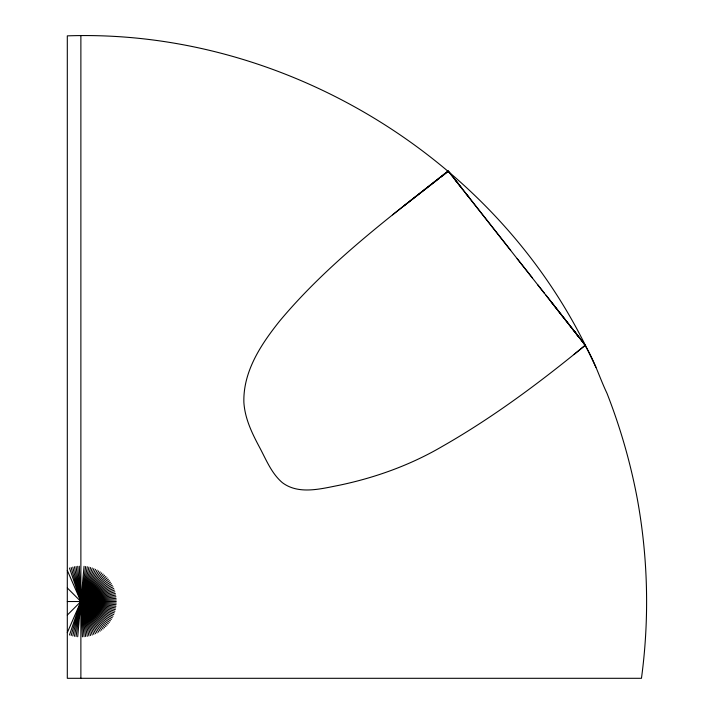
<?xml version="1.0" encoding="UTF-8"?>
<svg xmlns="http://www.w3.org/2000/svg" width="714" height="714" viewBox="0 0 714 714"><rect width="100%" height="100%" fill="white"/><g stroke="black" fill="none" stroke-linecap="round" stroke-linejoin="round"><path stroke-width="1.07" d="M77.701 636.736L84.056 566.3M76.077 636.558L85.671 566.479M74.443 636.29L87.313 566.746M72.792 635.942L88.955 567.086M71.141 635.514L90.607 567.523M69.499 634.996L92.249 568.032M93.891 568.639L80.878 601.518L67.303 632.604M95.515 569.326L80.878 601.518L93.891 634.398M97.122 570.102L80.878 601.518L95.515 633.711M98.693 570.968L80.878 601.518L97.122 632.934M100.228 571.914L80.878 601.518L98.693 632.068M101.718 572.949L80.878 601.518L100.228 631.114M103.164 574.065L80.878 601.518L101.718 630.087M104.556 575.252L80.878 601.518L103.164 628.972M67.303 615.084L105.877 576.51M107.145 577.84L80.878 601.518L104.556 627.784M469.071 197.439L448.178 170.994C389.21 217.484 328.235 262.948 279.772 320.907C261.163 344.175 243.028 371.307 243.876 402.375C244.875 418.306 251.819 432.818 259.209 446.678C265.974 459.173 271.266 473.204 282.351 482.655C298.604 494.9 320.604 488.885 338.829 485.341C375.207 477.764 410.479 465.091 442.573 446.25C493.285 417.288 540.248 382.24 585.319 345.219C490.589 154.081 280.531 28.578 67.303 35.861L67.303 678.3L641.458 678.3C649.526 618.645 648.089 557.768 637.245 498.559C630.462 462.601 620.296 427.32 606.962 393.244C597.761 374.02 592.165 352.288 577.974 335.928L455.273 180.044M573.815 354.617L585.301 345.228L551.288 302.031M108.332 579.224L80.878 601.518L107.145 625.196M392.557 214.852L448.178 170.994L456.692 181.775M403.937 205.855L439.172 178.5M440.85 177.197L448.41 171.315M109.447 580.669L80.878 601.518L67.303 570.432M110.474 582.169L80.878 601.518L108.332 623.804M111.429 583.704L80.878 601.518L109.447 622.358M112.285 585.275L80.878 601.518L110.474 620.868M113.062 586.881L80.878 601.518L111.429 619.333M113.758 588.497L80.878 601.518L112.285 617.762M114.356 590.139L80.878 601.518L113.062 616.155M114.874 591.79L80.878 601.518L113.758 614.531M115.302 593.441L80.878 601.518L114.356 612.898M115.65 595.083L80.878 601.518L114.874 611.246M115.909 596.717L80.878 601.518L115.302 609.595M116.096 598.341L80.878 601.518L115.65 607.953M116.203 599.938L80.878 601.518L115.909 606.32M67.303 601.518L116.239 601.518M116.203 603.089L80.878 601.518L116.096 604.696M67.303 587.952L105.877 626.526M585.534 345.514L595.922 367.264M456.3 181.276L458.049 183.489M457.54 182.846L462.324 188.898M465.858 193.378L510.68 250.302M517.15 258.655L532.448 277.933M537.651 284.699L544.479 293.365M546.058 295.23L585.542 345.514M572.717 329.172L578.054 336.017L575.065 332.171M69.499 568.032L92.249 634.996M71.141 567.523L90.607 635.514M72.792 567.086L88.955 635.942M74.443 566.746L87.313 636.29M76.077 566.479L85.671 636.558M77.701 566.3L84.056 636.736M79.299 566.184L82.449 636.843M80.878 35.7L80.878 678.3"/></g></svg>
